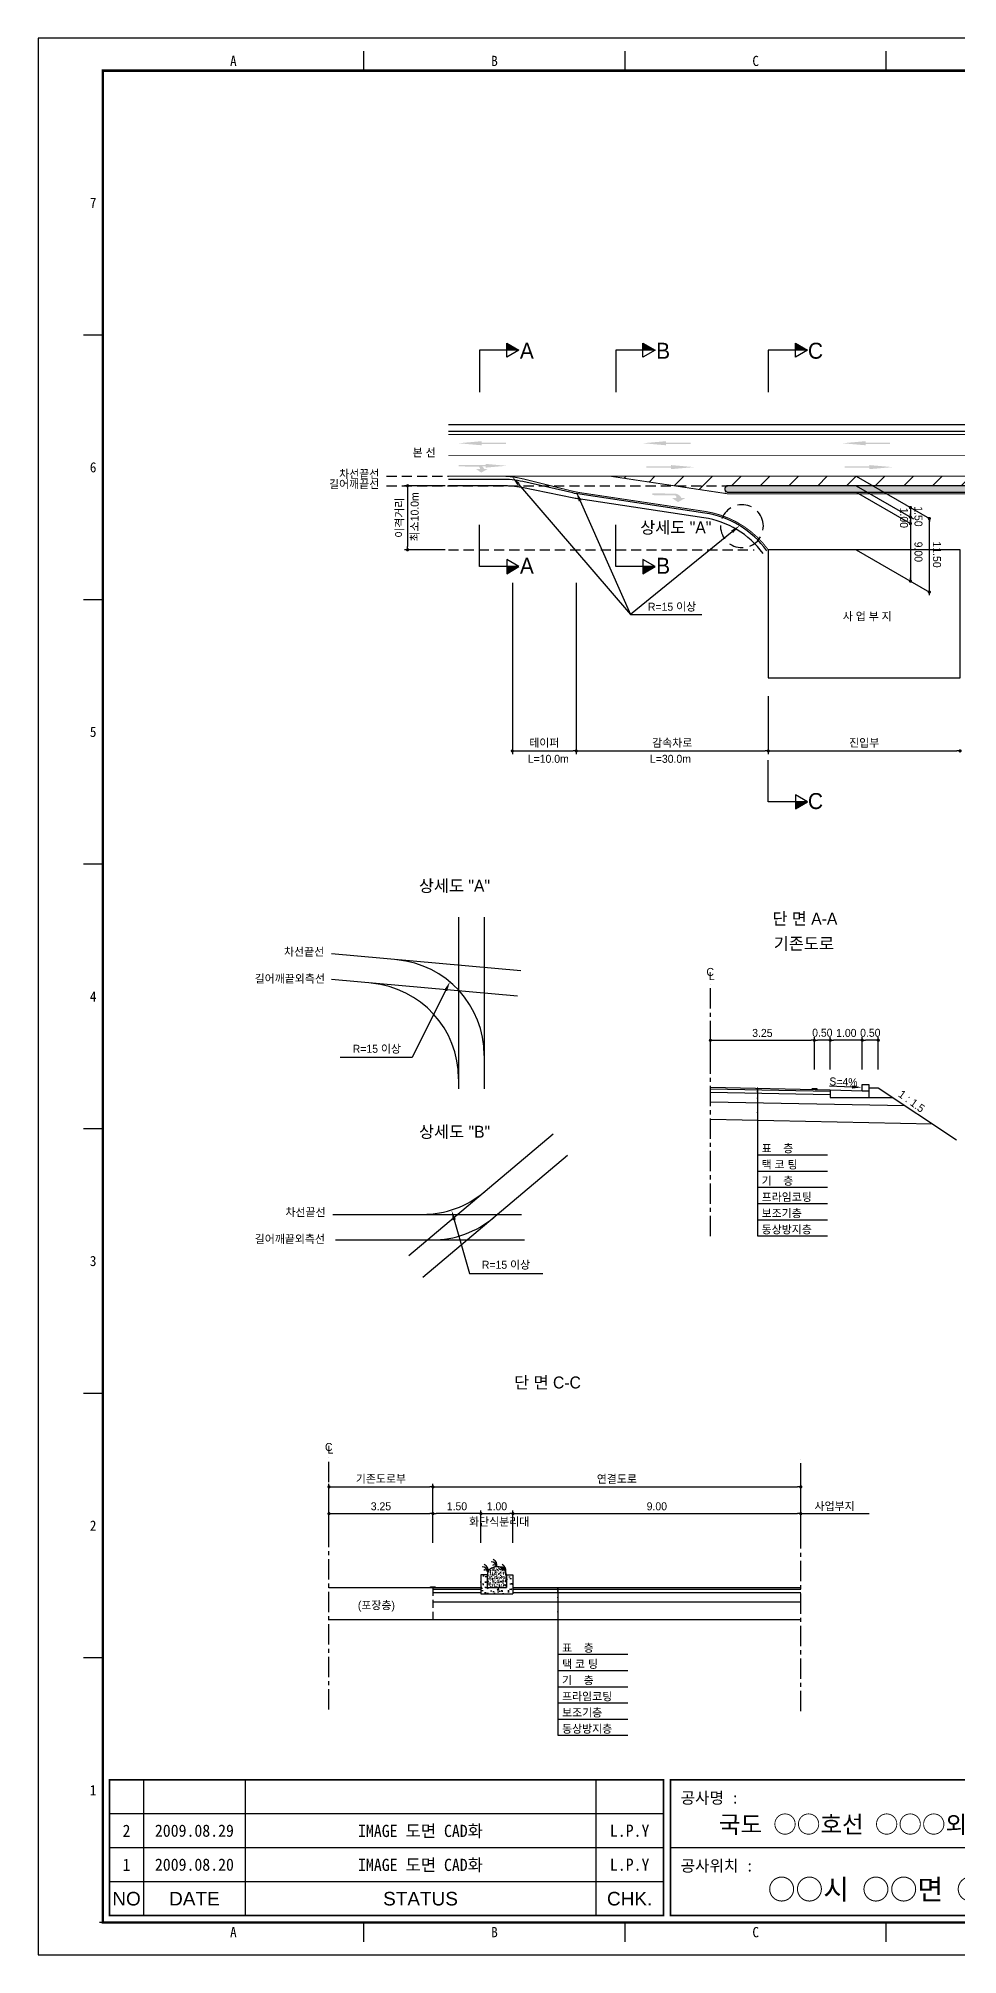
# Model space of a CAD drawing. Header units: millimetres. Extents: x 492 to 915, y -1 to 299.
# Drawn here: x 491.7 to 635.4, y -0.7 to 298.7 of the extents above; entities that cross this region are included whole.
import ezdxf
from ezdxf.enums import TextEntityAlignment as Align

# ---------------------------------------------------------------- set-up
doc = ezdxf.new("R2010")
doc.units = ezdxf.units.MM
doc.linetypes.add('CENTER', pattern=[50.8, 31.75, -6.35, 6.35, -6.35])
doc.linetypes.add('HIDDEN', pattern=[9.525, 6.35, -3.175])
for name, color, linetype in [('CC-GSTR-0004', 4, 'Continuous'), ('CM-LANE-0030', 30, 'Continuous'), ('CZ-DIMT-0002', 7, 'Continuous'), ('CZ-EXST-0002', 1, 'Continuous'), ('CZ-LIN1-0007', 7, 'Continuous'), ('CZ-LIN2-0003', 3, 'Continuous'), ('CZ-LINE-0001', 7, 'Continuous'), ('CZ-TEXT-BOX0', 7, 'Continuous'), ('TITLE', 7, 'Continuous')]:
    doc.layers.add(name, color=color, linetype=linetype)
doc.styles.add('견고딕', font='arial.ttf')
doc.styles.add('돋움', font='')
doc.styles.add('돋음체', font='')
doc.styles.get('돋움').set_extended_font_data('Dotum')
doc.styles.get('돋음체').set_extended_font_data('DotumChe')

# ---------------------------------------------------------------- blocks, each defined once
blk = doc.blocks.new('_Dot')
at = {"color": 0, "linetype": 'ByBlock', "lineweight": -2}
blk.add_line((-0.5, 0), (-1, 0), dxfattribs=at)
at = {"color": 0, "linetype": 'ByBlock', "const_width": 0.5}
blk.add_lwpolyline([(-0.25, 0, 1), (0.25, 0, 1)], format="xyb", close=True, dxfattribs=at)

msp = doc.modelspace()

# ---------------------------------------------------------------- hatches: boundary and pattern name
at = {"layer": 'CM-LANE-0030'}
h = msp.add_hatch(dxfattribs=at)
h.set_pattern_fill('ANSI31', color=256, style=0)
h.set_pattern_definition([(45, (-1492.656, -0.5303), (-2.245064, 2.245064), [])])
h.paths.add_polyline_path([(799.85, 230.29), (581.04, 230.29), (596.39, 227.99, -0.015132), (597.48, 227.79), (599.42, 227.79, 0.001024), (599.35, 227.82, -0.857281), (599.5, 228.79), (756.48, 228.79, -0.966023), (756.52, 227.79), (756.5, 227.79), (763.74, 227.79)])
at = {"layer": 'CZ-EXST-0002'}
h = msp.add_hatch(dxfattribs=at)
h.set_pattern_fill('AR-SAND', color=256, scale=0.01, style=0)
h.set_pattern_definition([(37.5, (-547.2333, 3539.50658), (-0.016000313, 0.489413237), [0, -0.38608, 0, -0.4318, 0, -0.41275]), (7.5, (-547.2333, 3539.5066), (0.44952328, 0.7168251), [0, -0.20828, 0, -0.34798, 0, -0.13335]), (327.5, (-547.54572, 3539.50658), (0.79099237, 0.001437185), [0, -0.127, 0, -0.4572, 0, -0.5969]), (317.5, (-547.5457, 3539.5066), (0.76355645, 0.22292932), [0, -0.0635, 0, -0.29972, 0, -0.3429])])
edge = h.paths.add_edge_path()
edge.add_ellipse((563.39, 58.66), major_axis=(-1.5, 0), ratio=0.829212, start_angle=180, end_angle=360)
edge.add_line((561.89, 58.66), (561.89, 56.66))
edge.add_line((561.89, 56.66), (564.89, 56.66))
edge.add_line((564.89, 56.66), (564.89, 58.66))
h = msp.add_hatch(dxfattribs=at)
h.set_pattern_fill('AR-CONC', color=256, scale=0.01, style=0)
h.set_pattern_definition([(50, (-547.2333, 3539.5066), (1.8218467, -0.15939086), [0.1905, -2.0955]), (355, (-547.2333, 3539.5066), (-0.3524283, 1.9105664), [0.1524, -1.6764]), (100.451, (-547.0815, 3539.4933), (1.469425, 1.7511669), [0.1619, -1.7809]), (46.1842, (-547.2333, 3540.0146), (2.7107904, -0.4204233), [0.28575, -3.14325]), (96.6356, (-547.0074, 3539.9795), (2.3740423, 2.4742556), [0.24285, -2.67135]), (351.184, (-547.2333, 3540.0146), (2.374046, 2.4742512), [0.2286, -2.5146]), (21, (-546.9793, 3539.8876), (1.5161488, -1.0226552), [0.1905, -2.0955]), (326, (-546.9793, 3539.8876), (0.6180203, 1.8418797), [0.1524, -1.6764]), (71.4514, (-546.853, 3539.8024), (2.1341649, 0.8192286), [0.1619, -1.7809]), (37.5, (-547.2333, 3539.5066), (0.03088603, 0.84555039), [0, -1.65608, 0, -1.7018, 0, -1.68275]), (7.5, (-547.2333, 3539.5066), (0.66819663, 1.00180575), [0, -0.97028, 0, -1.61798, 0, -0.64135]), (327.5, (-547.7997, 3539.5066), (1.35590595, -0.05728744), [0, -0.635, 0, -1.9812, 0, -2.6289]), (317.5, (-548.0537, 3539.5066), (1.4812918, 0.2542649), [0, -0.8255, 0, -1.31572, 0, -1.8669])])
h.paths.add_polyline_path([(565.89, 55.66), (565.89, 58.66), (564.89, 58.66), (564.89, 56.66), (561.89, 56.66), (561.89, 58.66), (560.89, 58.66), (560.89, 55.66)])
at = {"layer": 'CZ-LIN1-0007'}
for points in [[(561, 235.75), (561, 235.54), (564.83, 235.54), (564.83, 235.33), (561, 235.32), (561, 235.11), (557.35, 235.43)], [(589.84, 235.75), (589.84, 235.54), (593.67, 235.54), (593.67, 235.33), (589.84, 235.32), (589.84, 235.11), (586.19, 235.43)], [(621.03, 235.75), (621.03, 235.54), (624.85, 235.54), (624.85, 235.33), (621.03, 235.32), (621.03, 235.11), (617.37, 235.43)], [(560.51, 232.03, -0.267976), (561.42, 231.42), (561.97, 231.42), (560.94, 230.84), (560.11, 231.42), (560.72, 231.42, 0.504994), (560.45, 231.79), (557.4, 231.8), (557.4, 232.04)], [(561.64, 232.2), (561.64, 232.01), (558.22, 232.01), (558.22, 231.82), (561.64, 231.82), (561.64, 231.62), (564.91, 231.91)], [(590.58, 232.02), (590.58, 231.81), (586.75, 231.81), (586.75, 231.59), (590.58, 231.59), (590.58, 231.38), (594.23, 231.7)], [(621.59, 232.02), (621.59, 231.81), (617.77, 231.81), (617.77, 231.59), (621.59, 231.59), (621.59, 231.38), (625.25, 231.7)], [(591.21, 227.57, -0.267976), (592.24, 226.88), (592.87, 226.88), (591.7, 226.23), (590.76, 226.87), (591.45, 226.88, 0.504994), (591.14, 227.3), (587.68, 227.32), (587.68, 227.59)], [(613.39, 134.48), (613.39, 134.61), (612.64, 134.62), (612.64, 134.5)], [(553.76, 56.66), (553.76, 56.79), (553.01, 56.79), (553.01, 56.66)]]:
    msp.add_hatch(color=256, dxfattribs=at).paths.add_polyline_path(points)
at = {"layer": 'CZ-LIN2-0003'}
h = msp.add_hatch(dxfattribs=at)
h.set_pattern_fill('CROSS', color=256, scale=0.075, style=0)
h.set_pattern_definition([(0, (-1492.65586, -0.53027), (0.47625, 0.47625), [0.238125, -0.714375]), (90, (-1492.5368, -0.64933), (-0.47625, 0.47625), [0.238125, -0.714375])])
h.paths.add_polyline_path([(756.48, 228.79), (599.5, 228.79, 0.857281), (599.35, 227.82, -0.001024), (599.42, 227.79), (756.48, 227.79, 1)])
at = {"layer": 'CZ-LINE-0001'}
for points in [[(564.92, 251.06), (564.92, 249.96), (566.82, 249.96)], [(586.21, 251.06), (586.21, 249.96), (588.12, 249.96)], [(610.04, 251.06), (610.04, 249.96), (611.94, 249.96)], [(566.82, 216.15), (564.92, 216.15), (564.92, 215.05)], [(588.12, 216.15), (586.21, 216.15), (586.21, 215.05)], [(611.94, 179.39), (610.04, 179.39), (610.04, 178.3)]]:
    msp.add_hatch(color=256, dxfattribs=at).paths.add_polyline_path(points)

# ---------------------------------------------------------------- linework, layer by layer
at = {"color": 0, "linetype": 'ByBlock', "lineweight": -2}
for p, q in [((628.03, 225.14), (628.03, 224.89)), ((628.03, 224.14), (628.03, 224.39)), ((628.03, 223.64), (628.03, 223.39)), ((628.03, 223.14), (628.03, 223.39)), ((630.99, 223.43), (630.99, 223.18)), ((628.03, 214.14), (628.03, 214.39)), ((630.99, 212.43), (630.99, 212.68)), ((611.14, 68.21), (611.39, 68.21))]:
    msp.add_line(p, q, dxfattribs=at)
at = {"color": 0, "linetype": 'ByBlock', "const_width": 0.25}
for points in [[(628.03, 225.26, 1), (628.03, 225.51, 1)], [(628.03, 224.01, 1), (628.03, 223.76, 1)], [(628.03, 223.76, 1), (628.03, 224.01, 1)], [(628.03, 223.01, 1), (628.03, 222.76, 1)], [(630.99, 223.55, 1), (630.99, 223.8, 1)], [(628.03, 214.01, 1), (628.03, 213.76, 1)], [(630.99, 212.3, 1), (630.99, 212.05, 1)], [(611.01, 68.21, 1), (610.76, 68.21, 1)]]:
    msp.add_lwpolyline(points, format="xyb", close=True, dxfattribs=at)
at = {"layer": 'CC-GSTR-0004'}
for p, q in [((620.51, 135.24), (621.51, 135.24)), ((620.51, 134.24), (620.51, 135.24)), ((621.51, 135.24), (621.51, 133.24)), ((615.51, 134.44), (620.51, 134.24)), ((615.51, 134.44), (615.51, 133.24)), ((615.51, 133.24), (621.51, 133.24)), ((620.51, 134.24), (621.51, 134.24))]:
    msp.add_line(p, q, dxfattribs=at)
for points in [[(840.8, 238.29), (555.8, 238.29)], [(840.8, 237.29), (555.8, 237.29)]]:
    msp.add_lwpolyline(points, dxfattribs=at)
for points in [[(605.59, 218.64, 0.200301), (595.87, 224.53), (576.34, 227.46), (576.34, 227.46, -0.018175), (575.26, 227.66), (575.26, 227.66), (567.42, 229.43), (567.42, 229.43, 0.055452), (564.13, 229.79), (564.13, 229.79), (555.8, 229.79)], [(604.99, 218.2, 0.200301), (595.76, 223.79), (576.16, 226.73, -0.012396), (575.43, 226.85), (567.26, 228.5, 0.049659), (564.3, 228.79), (555.8, 228.79)]]:
    msp.add_lwpolyline(points, format="xyb", dxfattribs=at)
at = {"layer": 'CM-LANE-0030', "const_width": 0.15}
msp.add_lwpolyline([(840.8, 233.54), (555.8, 233.54)], dxfattribs=at)
msp.add_lwpolyline([(756.5, 227.54), (599.42, 227.54, -0.06063), (599.42, 227.54), (581.04, 230.29), (799.85, 230.29)], format="xyb", close=True, dxfattribs=at)
at = {"layer": 'CZ-EXST-0002'}
for p, q in [((557.41, 161.38), (557.41, 134.6)), ((561.4, 161.38), (561.4, 134.6)), ((567.11, 153.01), (537.52, 155.64)), ((566.62, 149.04), (537.52, 151.63)), ((549.62, 108.54), (572.17, 127.52)), ((551.83, 105.17), (574.43, 124.2)), ((537.75, 114.96), (567.23, 114.96)), ((538.16, 110.96), (567.71, 110.96)), ((537.14, 56.66), (553.39, 56.66)), ((537.14, 51.66), (553.39, 51.66))]:
    msp.add_line(p, q, dxfattribs=at)
at = {"layer": 'CZ-LIN1-0007'}
for p, q in [((612.64, 134.62), (613.39, 134.61)), ((612.64, 134.5), (613.39, 134.48)), ((613.39, 134.61), (613.39, 134.48)), ((553.01, 56.79), (553.76, 56.79)), ((553.01, 56.66), (553.01, 56.79)), ((553.76, 56.66), (553.01, 56.66)), ((553.76, 56.79), (553.76, 56.66))]:
    msp.add_line(p, q, dxfattribs=at)
at = {"layer": 'CZ-LIN1-0007', "const_width": 0.15}
msp.add_lwpolyline([(840.8, 236.79), (555.8, 236.79)], dxfattribs=at)
msp.add_lwpolyline([(605.8, 218.79, 0.200301), (595.91, 224.78), (576.51, 227.69), (576.51, 227.69, -0.024027), (575.1, 227.97), (575.1, 227.97), (567.59, 229.84), (567.59, 229.84, 0.061321), (563.95, 230.29), (563.95, 230.29), (555.8, 230.29)], format="xyb", dxfattribs=at)
at = {"layer": 'CZ-LIN1-0007', "linetype": 'HIDDEN', "const_width": 0.15}
msp.add_lwpolyline([(563.95, 230.29), (581.04, 230.29)], dxfattribs=at)
at = {"layer": 'CZ-LIN2-0003'}
for p, q in [((596.76, 134.81), (615.51, 134.44)), ((621.51, 134.74), (623.01, 134.74)), ((623.01, 134.74), (635.22, 126.6)), ((596.76, 134.56), (615.51, 134.19)), ((596.76, 134.06), (615.51, 133.69)), ((596.76, 132.56), (627.19, 131.95)), ((621.51, 133.24), (625.26, 133.24)), ((596.76, 129.81), (631.44, 129.12)), ((560.89, 58.66), (560.89, 55.66)), ((561.89, 58.66), (560.89, 58.66)), ((561.89, 58.66), (561.89, 56.66)), ((564.89, 58.66), (565.89, 58.66)), ((564.89, 58.66), (564.89, 56.66)), ((565.89, 58.66), (565.89, 55.66)), ((553.39, 56.66), (560.89, 56.66)), ((553.39, 56.41), (560.89, 56.41)), ((553.39, 55.91), (560.89, 55.91)), ((553.39, 54.41), (610.89, 54.41)), ((560.89, 55.66), (565.89, 55.66)), ((561.89, 56.66), (564.89, 56.66)), ((565.89, 56.66), (610.89, 56.66)), ((565.89, 56.41), (610.89, 56.41)), ((565.89, 55.91), (610.89, 55.91)), ((553.39, 51.66), (610.89, 51.66))]:
    msp.add_line(p, q, dxfattribs=at)
msp.add_lwpolyline([(756.5, 227.79), (756.52, 227.79, 0.966023), (756.48, 228.79), (599.5, 228.79, 0.857281), (599.35, 227.82, -0.001024), (599.42, 227.79)], format="xyb", close=True, dxfattribs=at)
msp.add_lwpolyline([(635.8, 218.79), (605.8, 218.79), (605.8, 198.79), (635.8, 198.79)], close=True, dxfattribs=at)
for centre, radius, start, end in [((546.4, 139.79), 15, 0, 84.9204), ((542.41, 136.13), 15, 0, 84.9204), ((551.78, 129.96), 15, 270, 310.097), ((553.24, 125.96), 15, 270, 310.097), ((561.12, 59), 0.88, 7.8639, 92.7752), ((561.01, 59.34), 1, 347.1802, 67.3267), ((562.51, 59.78), 0.88, 7.8639, 92.7752), ((562.97, 59.76), 0.44, 19.771, 124.0366), ((562.41, 60.13), 1, 347.1802, 67.3267), ((563.91, 59), 0.88, 7.8639, 92.7752), ((563.8, 59.34), 1, 347.1802, 67.3267), ((561.58, 58.97), 0.44, 19.771, 124.0366), ((564.37, 58.97), 0.44, 19.771, 124.0366)]:
    msp.add_arc(centre, radius, start, end, dxfattribs=at)
msp.add_ellipse((563.39, 58.66), major_axis=(-1.5, 0), ratio=0.829212, start_param=3.141593, end_param=6.283185, dxfattribs=at)
at = {"layer": 'CZ-LINE-0001'}
for p, q in [((566.82, 249.96), (560.68, 249.96)), ((560.68, 249.96), (560.68, 243.42)), ((564.92, 248.86), (564.92, 251.06)), ((564.92, 251.06), (566.82, 249.96)), ((566.82, 249.96), (564.92, 248.86)), ((588.12, 249.96), (581.97, 249.96)), ((581.97, 249.96), (581.97, 243.42)), ((586.21, 248.86), (586.21, 251.06)), ((586.21, 251.06), (588.12, 249.96)), ((588.12, 249.96), (586.21, 248.86)), ((611.94, 249.96), (605.8, 249.96)), ((605.8, 249.96), (605.8, 243.42)), ((610.04, 248.86), (610.04, 251.06)), ((610.04, 251.06), (611.94, 249.96)), ((611.94, 249.96), (610.04, 248.86)), ((555.3, 228.79), (548.92, 228.79)), ((549.42, 228.29), (549.42, 219.29)), ((619.53, 230.29), (630.99, 223.68)), ((619.53, 228.79), (628.53, 223.6)), ((619.53, 228.79), (628.53, 223.6)), ((619.53, 227.79), (628.03, 222.89)), ((628.03, 224.89), (628.03, 213.89)), ((560.68, 216.15), (560.68, 222.69)), ((581.97, 216.15), (581.97, 222.69)), ((630.99, 211.69), (630.99, 223.68)), ((555.3, 218.79), (548.92, 218.79)), ((619.53, 218.79), (630.99, 212.18)), ((566.82, 216.15), (560.68, 216.15)), ((566.82, 216.15), (564.92, 217.25)), ((564.92, 217.25), (564.92, 215.05)), ((564.92, 215.05), (566.82, 216.15)), ((588.12, 216.15), (581.97, 216.15)), ((588.12, 216.15), (586.21, 217.25)), ((586.21, 217.25), (586.21, 215.05)), ((586.21, 215.05), (588.12, 216.15)), ((565.8, 213.64), (565.8, 186.86)), ((575.8, 213.64), (575.8, 186.86)), ((575.8, 213.64), (575.8, 186.86)), ((584.27, 208.68), (595.4, 208.68)), ((605.8, 195.91), (605.8, 186.86)), ((605.8, 195.91), (605.8, 186.86)), ((566.3, 187.36), (575.3, 187.36)), ((576.3, 187.36), (605.3, 187.36)), ((605.8, 179.39), (605.8, 185.94)), ((606.3, 187.36), (635.3, 187.36)), ((611.94, 179.39), (610.04, 180.49)), ((610.04, 180.49), (610.04, 178.3)), ((611.94, 179.39), (605.8, 179.39)), ((610.04, 178.3), (611.94, 179.39)), ((596.76, 137.61), (596.76, 142.66)), ((597.26, 142.16), (612.51, 142.16)), ((613.01, 137.61), (613.01, 142.66)), ((613.01, 137.61), (613.01, 142.66)), ((615.01, 142.16), (613.51, 142.16)), ((615.51, 137.61), (615.51, 142.66)), ((615.51, 137.61), (615.51, 142.66)), ((620.01, 142.16), (616.01, 142.16)), ((620.51, 137.61), (620.51, 142.66)), ((620.51, 140.05), (620.51, 142.66)), ((622.51, 142.16), (621.01, 142.16)), ((623.01, 137.61), (623.01, 142.66)), ((604.12, 134.67), (604.12, 111.59)), ((604.12, 124.25), (615.05, 124.25)), ((604.12, 121.72), (615.05, 121.72)), ((604.12, 119.19), (615.05, 119.19)), ((604.12, 116.65), (615.05, 116.65)), ((604.12, 114.12), (615.05, 114.12)), ((604.12, 111.59), (615.05, 111.59)), ((537.14, 68.71), (537.14, 72.89)), ((537.64, 72.39), (552.89, 72.39)), ((553.39, 68.71), (553.39, 72.89)), ((553.39, 68.71), (553.39, 72.89)), ((553.89, 72.39), (610.39, 72.39)), ((610.89, 68.71), (610.89, 72.89)), ((537.14, 63.66), (537.14, 68.71)), ((537.64, 68.21), (552.89, 68.21)), ((553.39, 63.66), (553.39, 68.71)), ((553.39, 63.66), (553.39, 68.71)), ((560.39, 68.21), (553.89, 68.21)), ((560.89, 63.66), (560.89, 68.71)), ((560.89, 63.66), (560.89, 68.71)), ((561.39, 68.21), (565.39, 68.21)), ((565.89, 63.66), (565.89, 68.71)), ((565.89, 63.66), (565.89, 68.71)), ((566.39, 68.21), (610.39, 68.21)), ((610.89, 63.66), (610.89, 68.71)), ((610.89, 63.66), (610.89, 68.71)), ((611.39, 68.21), (621.6, 68.21)), ((572.92, 56.66), (572.92, 33.58)), ((572.92, 46.24), (583.85, 46.24)), ((572.92, 43.7), (583.85, 43.7)), ((572.92, 41.17), (583.85, 41.17)), ((572.92, 38.64), (583.85, 38.64)), ((572.92, 36.11), (583.85, 36.11)), ((572.92, 33.58), (583.85, 33.58))]:
    msp.add_line(p, q, dxfattribs=at)
at = {"layer": 'CZ-LINE-0001', "linetype": 'HIDDEN', "ltscale": 0.25}
for p, q in [((546.14, 230.29), (555.8, 230.29)), ((546.14, 228.79), (599.5, 228.79)), ((555.8, 218.79), (603.6, 218.79))]:
    msp.add_line(p, q, dxfattribs=at)
at = {"layer": 'CZ-LINE-0001', "linetype": 'HIDDEN', "ltscale": 0.35}
msp.add_line((605.02, 222.86), (605.02, 222.86), dxfattribs=at)
at = {"layer": 'CZ-LINE-0001', "linetype": 'CENTER', "ltscale": 0.1}
for p, q in [((596.76, 111.54), (596.76, 150.92)), ((537.14, 37.59), (537.14, 76.97)), ((610.89, 37.34), (610.89, 76.72))]:
    msp.add_line(p, q, dxfattribs=at)
at = {"layer": 'CZ-LINE-0001', "linetype": 'HIDDEN', "ltscale": 0.2}
msp.add_line((553.39, 56.66), (553.39, 51.66), dxfattribs=at)
at = {"layer": 'CZ-LINE-0001'}
for points in [[(566.76, 229.04), (584.27, 208.68)], [(576.41, 226.44), (584.27, 208.68)], [(600.16, 221.61), (584.27, 208.68)], [(555.37, 149.94), (550.14, 139.47), (538.91, 139.47)], [(618.89, 134.86), (615.39, 135)], [(556.73, 114.1), (559.1, 105.73), (570.59, 105.73)]]:
    msp.add_lwpolyline(points, dxfattribs=at)
at = {"layer": 'CZ-LINE-0001', "linetype": 'HIDDEN', "ltscale": 0.35}
msp.add_arc((601.69, 222.47), 3.35, 6.7667, 6.749, dxfattribs=at)
at = {"layer": 'CZ-LINE-0001', "linetype": 'ByBlock'}
for centre, start, end in [((604.12, 134.61), 0, 180), ((604.12, 134.61), 0, 180), ((604.12, 134.61), 180, 0), ((604.12, 134.61), 180, 0), ((604.12, 134.41), 0, 180), ((604.12, 134.41), 0, 180), ((604.12, 134.41), 180, 0), ((604.12, 134.41), 180, 0), ((604.12, 134.18), 0, 180), ((604.12, 134.18), 0, 180), ((604.12, 134.18), 180, 0), ((604.12, 134.18), 180, 0), ((604.11, 133.92), 0, 180), ((604.11, 133.92), 0, 180), ((604.11, 133.92), 180, 0), ((604.11, 133.92), 180, 0), ((604.11, 133.13), 0, 180), ((604.11, 133.13), 0, 180), ((604.11, 133.13), 180, 0), ((604.11, 133.13), 180, 0), ((604.11, 130.89), 0, 180), ((604.11, 130.89), 0, 180), ((604.11, 130.89), 180, 0), ((604.11, 130.89), 180, 0), ((572.92, 56.6), 0, 180), ((572.92, 56.6), 0, 180), ((572.92, 56.6), 180, 0), ((572.92, 56.6), 180, 0), ((572.92, 56.4), 0, 180), ((572.92, 56.4), 0, 180), ((572.92, 56.4), 180, 0), ((572.92, 56.4), 180, 0), ((572.92, 56.16), 0, 180), ((572.92, 56.16), 0, 180), ((572.92, 56.16), 180, 0), ((572.92, 56.16), 180, 0), ((572.91, 55.91), 0, 180), ((572.91, 55.91), 0, 180), ((572.91, 55.91), 180, 0), ((572.91, 55.91), 180, 0), ((572.91, 55.11), 0, 180), ((572.91, 55.11), 0, 180), ((572.91, 55.11), 180, 0), ((572.91, 55.11), 180, 0), ((572.91, 52.88), 0, 180), ((572.91, 52.88), 0, 180), ((572.91, 52.88), 180, 0), ((572.91, 52.88), 180, 0)]:
    msp.add_arc(centre, 0.0625, start, end, dxfattribs=at)
at = {"layer": 'CZ-LINE-0001'}
for points in [[(566.57, 228.88), (565.78, 230.18), (566.95, 229.21)], [(576.18, 226.34), (575.8, 227.81), (576.64, 226.54)], [(600.01, 221.8), (601.33, 222.56), (600.32, 221.42)], [(555.15, 150.05), (556.04, 151.28), (555.6, 149.83)], [(618.9, 135.11), (620.39, 134.8), (618.88, 134.61)], [(556.49, 114.03), (556.32, 115.54), (556.97, 114.17)]]:
    msp.add_solid(points, dxfattribs=at)
at = {"layer": 'TITLE', "color": 7, "linetype": 'Continuous'}
for p, q in [((542.6, 293.65), (542.6, 296.67)), ((583.43, 293.65), (583.43, 296.67)), ((624.25, 293.65), (624.25, 296.67)), ((501.78, 252.32), (498.75, 252.32)), ((501.78, 210.99), (498.75, 210.99)), ((501.78, 169.66), (498.75, 169.66)), ((501.78, 128.33), (498.75, 128.33)), ((501.78, 87), (498.75, 87)), ((501.78, 45.67), (498.75, 45.67)), ((542.6, 1.32), (542.6, 4.34)), ((583.43, 1.32), (583.43, 4.34)), ((624.25, 1.32), (624.25, 4.34))]:
    msp.add_line(p, q, dxfattribs=at)
at = {"layer": 'TITLE', "ltscale": 150}
for p, q in [((508.14, 26.63), (508.14, 5.41)), ((524.06, 26.63), (524.06, 5.41)), ((578.84, 26.63), (578.84, 5.41)), ((589.45, 21.32), (502.84, 21.32)), ((589.45, 16.02), (502.84, 16.02)), ((677.12, 16.02), (590.51, 16.02)), ((589.45, 10.71), (502.84, 10.71))]:
    msp.add_line(p, q, dxfattribs=at)
at = {"layer": 'TITLE'}
msp.add_line((910.14, 4.34), (501.27, 4.34), dxfattribs=at)
msp.add_lwpolyline([(491.7, -0.69), (915.06, -0.69), (915.06, 298.69), (491.7, 298.69)], close=True, dxfattribs=at)
at = {"layer": 'TITLE', "linetype": 'Continuous', "const_width": 0.403}
msp.add_lwpolyline([(501.78, 4.34), (501.78, 293.65), (910.02, 293.65), (910.02, 4.34)], close=True, dxfattribs=at)
at = {"layer": 'TITLE', "ltscale": 150, "const_width": 0.265}
for points in [[(502.84, 26.63), (589.45, 26.63), (589.45, 5.41), (502.84, 5.41)], [(590.51, 26.63), (677.12, 26.63), (677.12, 5.41), (590.51, 5.41)]]:
    msp.add_lwpolyline(points, close=True, dxfattribs=at)

# ---------------------------------------------------------------- block references
at = {"layer": 'CZ-LINE-0001', "xscale": 0.5, "yscale": 0.5, "zscale": 0.5}
for p, rotation in [((549.42, 228.79), 90), ((549.42, 218.79), 270), ((565.8, 187.36), 180), ((575.8, 187.36), 180), ((605.8, 187.36), 180), ((596.76, 142.16), 180), ((613.01, 142.16), 180), ((615.51, 142.16), 180), ((620.51, 142.16), 180), ((537.14, 72.39), 180), ((553.39, 72.39), 180), ((537.14, 68.21), 180), ((553.39, 68.21), 180), ((560.89, 68.21), 180), ((565.89, 68.21), 180)]:
    msp.add_blockref('_Dot', p, dxfattribs=dict(at, rotation=rotation))
for p in [(575.8, 187.36), (605.8, 187.36), (635.8, 187.36), (613.01, 142.16), (615.51, 142.16), (620.51, 142.16), (623.01, 142.16), (553.39, 72.39), (610.89, 72.39), (553.39, 68.21), (560.89, 68.21), (565.89, 68.21), (610.89, 68.21)]:
    msp.add_blockref('_Dot', p, dxfattribs=at)

# ---------------------------------------------------------------- texts
at = {"layer": 'CZ-DIMT-0002', "style": '돋움'}
for s, height, p in [('A', 2.5, (568.07, 249.88)), ('B', 2.5, (589.37, 249.88)), ('C', 2.5, (613.19, 249.88)), ('본 선', 1.25, (552.02, 233.98)), ('차선끝선', 1.25, (541.86, 230.63)), ('길어깨끝선', 1.25, (541.07, 229.03)), ('상세도 "A"', 1.875, (591.35, 222.27)), ('A', 2.5, (568.07, 216.28)), ('B', 2.5, (589.37, 216.28)), ('R=15 이상', 1.25, (590.77, 209.89)), ('사 업 부 지', 1.25, (621.28, 208.38)), ('L=10.0m', 1.25, (571.42, 186.13)), ('L=30.0m', 1.25, (590.52, 186.13)), ('C', 2.5, (613.19, 179.53)), ('차선끝선', 1.25, (533.25, 155.98)), ('C', 1.25, (596.73, 152.84)), ('L', 1.25, (596.99, 152.18)), ('길어깨끝외측선', 1.25, (531.01, 151.78)), ('R=15 이상', 1.25, (544.62, 140.83)), ('차선끝선', 1.25, (533.47, 115.3)), ('길어깨끝외측선', 1.25, (531.02, 111.11)), ('R=15 이상', 1.25, (564.81, 107.09)), ('C', 1.25, (537.1, 78.63)), ('L', 1.25, (537.36, 78.23))]:
    msp.add_text(s, height=height, dxfattribs=at).set_placement(p, align=Align.MIDDLE_CENTER)
msp.add_text('최소10.0m', height=1.25, rotation=90, dxfattribs=at).set_placement((551.16, 220.09))
for s, rotation, p in [('S=4%', 357.7094, (617.56, 135.66)), ('1 : 1.5', 323.8881, (628.22, 132.63))]:
    msp.add_text(s, height=1.25, rotation=rotation, dxfattribs=at).set_placement(p, align=Align.MIDDLE_CENTER)
for s, p in [('표    층', (604.77, 124.64)), ('택 코 팅', (604.77, 122.11)), ('기    층', (604.77, 119.58)), ('프라임코팅', (604.77, 117.04)), ('보조기층', (604.77, 114.51)), ('동상방지층', (604.77, 111.98)), ('사업부지', (613.04, 68.74)), ('화단식분리대', (559.04, 66.33)), ('(포장층)', (541.65, 53.28)), ('표    층', (573.57, 46.62)), ('택 코 팅', (573.57, 44.09)), ('기    층', (573.57, 41.56)), ('프라임코팅', (573.57, 39.03)), ('보조기층', (573.57, 36.5)), ('동상방지층', (573.57, 33.97))]:
    msp.add_text(s, height=1.25, dxfattribs=at).set_placement(p)
at = {"layer": 'CZ-DIMT-0002', "char_height": 1.25, "attachment_point": 5, "rotation": 270, "style": '돋움'}
for s, insert in [('1.00', (627.01, 223.78)), ('1.50', (629.28, 224)), ('9.00', (629.28, 218.46)), ('11.50', (632.17, 218.04))]:
    msp.add_mtext(s, dxfattribs=dict(at, insert=insert))
at = {"layer": 'CZ-LINE-0001', "insert": (548.22, 223.79), "char_height": 1.25, "attachment_point": 5, "rotation": 90, "style": '돋움'}
msp.add_mtext('\\A1;이격거리', dxfattribs=at)
at = {"layer": 'CZ-LINE-0001', "char_height": 1.25, "attachment_point": 5, "style": '돋움'}
for s, insert in [('\\A1;테이퍼', (570.8, 188.56)), ('\\A1;감속차로', (590.8, 188.56)), ('\\A1;진입부', (620.8, 188.56)), ('\\A1;3.25', (604.89, 143.3)), ('\\A1;0.50', (614.26, 143.33)), ('\\A1;1.00', (618.01, 143.3)), ('\\A1;0.50', (621.76, 143.32)), ('\\A1;기존도로부', (545.26, 73.58)), ('\\A1;연결도로', (582.14, 73.57)), ('\\A1;3.25', (545.26, 69.35)), ('\\A1;1.50', (557.14, 69.35)), ('\\A1;1.00', (563.39, 69.35)), ('\\A1;9.00', (588.39, 69.35))]:
    msp.add_mtext(s, dxfattribs=dict(at, insert=insert))
at = {"layer": 'CZ-TEXT-BOX0', "style": '돋움'}
for s, p in [('상세도 "A"', (556.75, 166.29)), ('단 면 A-A', (611.53, 161.16)), ('기존도로', (611.38, 157.27)), ('상세도 "B"', (556.77, 127.87)), ('단 면 C-C', (571.3, 88.7))]:
    msp.add_text(s, height=1.875, dxfattribs=at).set_placement(p, align=Align.MIDDLE_CENTER)
at = {"layer": 'TITLE', "color": 3, "linetype": 'Continuous', "style": '돋음체'}
for s, p in [('A', (522.19, 295.16)), ('B', (563.01, 295.16)), ('C', (603.84, 295.16)), ('7', (500.27, 272.99)), ('6', (500.27, 231.66)), ('5', (500.27, 190.33)), ('4', (500.27, 149)), ('3', (500.27, 107.67)), ('2', (500.27, 66.34)), ('1', (500.27, 25.01)), ('A', (522.19, 2.83)), ('B', (563.01, 2.83)), ('C', (603.84, 2.83))]:
    msp.add_text(s, height=1.59, dxfattribs=at).set_placement(p, align=Align.MIDDLE)
at = {"layer": 'TITLE', "style": '돋음체'}
for s, p in [('공사명 : ', (592.1, 22.91)), ('공사위치 :', (592.1, 12.3))]:
    msp.add_text(s, height=1.804, dxfattribs=at).set_placement(p)
at = {"layer": 'TITLE', "color": 7, "linetype": 'Continuous', "style": '돋음체'}
for s, height, p in [('국도 ○○호선 ○○○외 ○인 도로점용시설공사', 2.7, (636.32, 19.7)), ('○○시 ○○면 ○○리○○-○번지', 3.1832, (638.34, 9.54))]:
    msp.add_text(s, height=height, dxfattribs=at).set_placement(p, align=Align.MIDDLE)
at = {"layer": 'TITLE', "color": 1, "linetype": 'Continuous', "style": '돋음체'}
msp.add_text('2', height=1.91, dxfattribs=at).set_placement((505.49, 18.67), align=Align.MIDDLE)
at = {"layer": 'TITLE', "linetype": 'Continuous'}
for s, height, style, p in [('2009.08.29', 1.91, '돋음체', (516.1, 18.67)), ('L.P.Y', 1.91, '돋음체', (584.14, 18.67)), ('1', 1.91, '돋음체', (505.49, 13.36)), ('2009.08.20', 1.91, '돋음체', (516.1, 13.36)), ('L.P.Y', 1.91, '돋음체', (584.14, 13.36)), ('NO', 2.122, '견고딕', (505.49, 8.06)), ('DATE', 2.122, '견고딕', (516.1, 8.06)), ('STATUS', 2.122, '견고딕', (551.45, 8.06)), ('CHK.', 2.122, '견고딕', (584.14, 8.06))]:
    msp.add_text(s, height=height, dxfattribs=dict(at, style=style)).set_placement(p, align=Align.MIDDLE)
at = {"layer": 'TITLE', "style": '돋음체'}
for p in [(551.45, 18.67), (551.45, 13.36)]:
    msp.add_text('IMAGE 도면 CAD화', height=1.9099, dxfattribs=at).set_placement(p, align=Align.MIDDLE)

doc.saveas('drawing.dxf')
